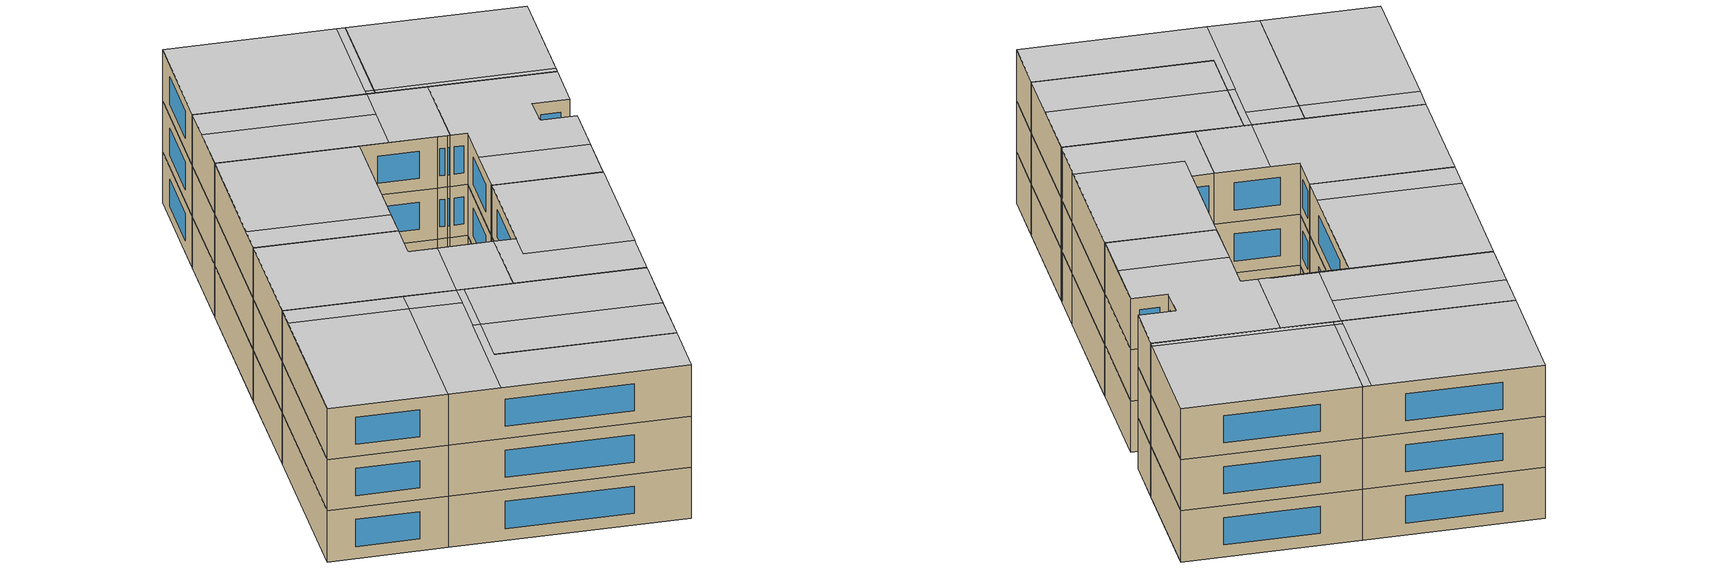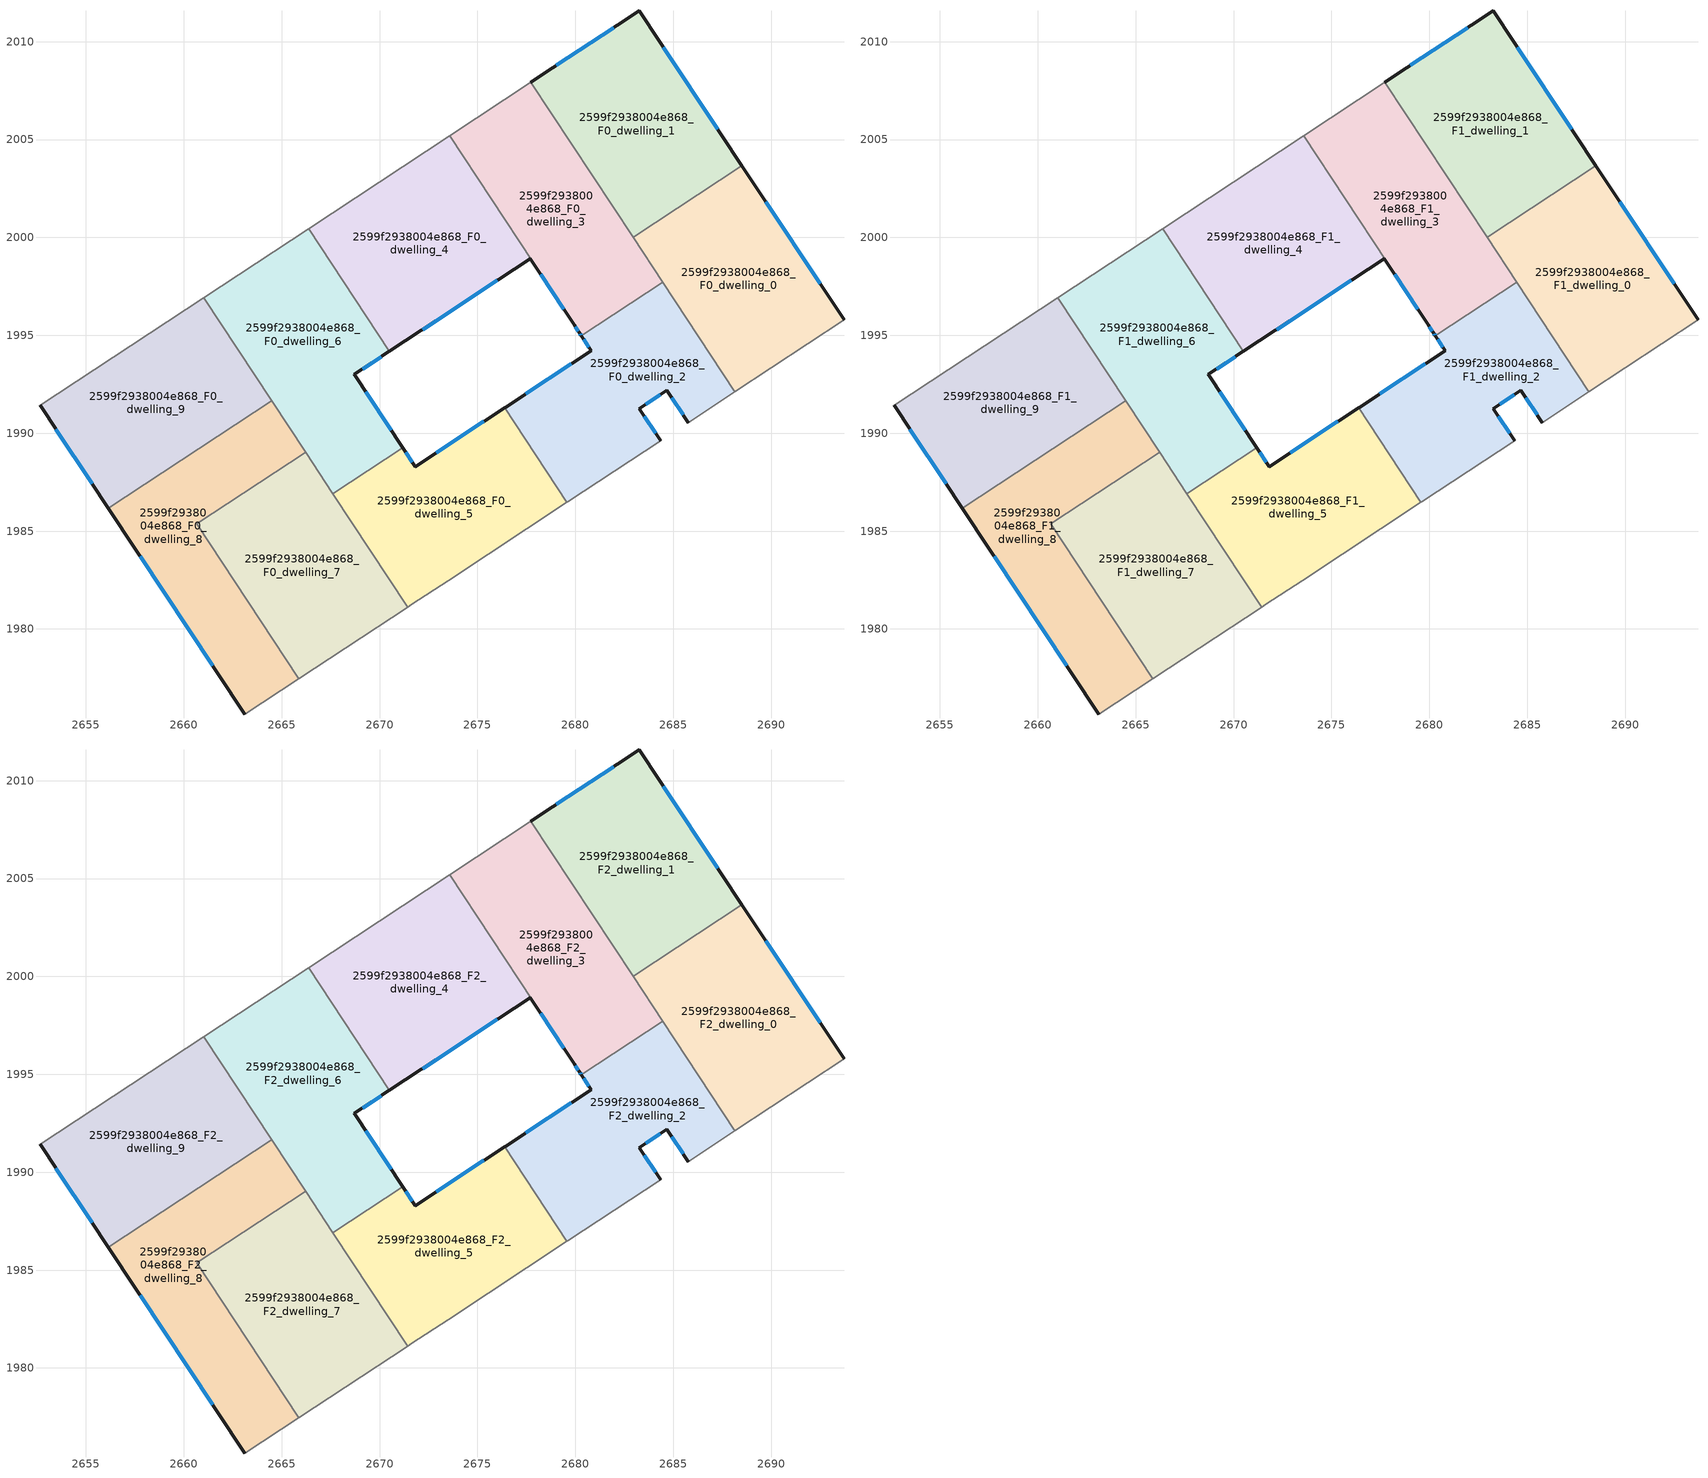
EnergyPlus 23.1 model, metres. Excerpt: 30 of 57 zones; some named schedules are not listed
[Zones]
2599f2938004e868_F0_dwelling_0
 floor ground (EU_floor_Construction): 2688.51,2003.67 2693.72,1995.79 2688.15,1992.11 2682.95,2000.01 z0
 wall outside (EU_wall_Construction): 2693.72,1995.79 2688.51,2003.67 z0:3
 wall to 2599f2938004e868_F0_dwelling_1 (EU_wall_Construction): 2688.51,2003.67 2682.95,2000.01 z0:3
 wall adiabatic (EU_wall_Construction): 2688.15,1992.11 2693.72,1995.79 z0:3
 wall to 2599f2938004e868_F0_dwelling_2 (EU_wall_Construction): 2684.46,1997.72 2688.15,1992.11 z0:3
 wall to 2599f2938004e868_F0_dwelling_3 (EU_wall_Construction): 2682.95,2000.01 2684.46,1997.72 z0:3
 window (EU_Window_Construction): 2692.5,1997.64 2689.73,2001.82 z0.7:2.3
2599f2938004e868_F0_dwelling_1
 floor ground (EU_floor_Construction): 2683.27,2011.58 2688.51,2003.67 2682.95,2000.01 2677.73,2007.93 z0
 wall outside (EU_wall_Construction): 2688.51,2003.67 2683.27,2011.58 2677.73,2007.93 z0:3
 wall to 2599f2938004e868_F0_dwelling_3 (EU_wall_Construction): 2677.73,2007.93 2682.95,2000.01 z0:3
 window (EU_Window_Construction): 2681.97,2010.72 2679.03,2008.79 / 2687.28,2005.52 2684.5,2009.72 z0.7:2.3
2599f2938004e868_F0_dwelling_2
 floor ground (EU_floor_Construction): 2684.46,1997.72 2688.15,1992.11 2685.77,1990.54 2684.67,1992.2 2683.27,1991.26 2684.36,1989.62 2679.61,1986.5 2679.57,1986.47 2676.39,1991.3 2676.43,1991.33 2680.81,1994.21 2680.3,1994.99 z0
 wall outside (EU_wall_Construction): 2680.3,1994.99 2680.81,1994.21 2676.43,1991.33 2676.39,1991.3 / 2684.36,1989.62 2683.27,1991.26 2684.67,1992.2 2685.77,1990.54 z0:3
 wall to 2599f2938004e868_F0_dwelling_3 (EU_wall_Construction): 2684.46,1997.72 2680.3,1994.99 z0:3
 wall adiabatic (EU_wall_Construction): 2685.77,1990.54 2688.15,1992.11 / 2679.57,1986.47 2679.61,1986.5 2684.36,1989.62 z0:3
 wall to 2599f2938004e868_F0_dwelling_5 (EU_wall_Construction): 2676.39,1991.3 2679.57,1986.47 z0:3
 window (EU_Window_Construction): 2679.79,1993.54 2677.46,1992.01 / 2680.42,1994.81 2680.69,1994.4 / 2684.93,1991.81 2685.51,1990.93 / 2683.6,1991.48 2684.34,1991.98 / 2684.1,1990.01 2683.52,1990.88 z0.7:2.3
2599f2938004e868_F0_dwelling_3
 floor ground (EU_floor_Construction): 2677.73,2007.93 2684.46,1997.72 2680.3,1994.99 2680.22,1995.11 2679.94,1995.53 2679.95,1995.54 2673.59,2005.21 z0
 wall outside (EU_wall_Construction): 2679.94,1995.53 2680.22,1995.11 2680.3,1994.99 z0:3
 wall to 2599f2938004e868_F0_dwelling_4 (EU_wall_Construction): 2673.59,2005.21 2679.95,1995.54 2679.94,1995.53 z0:3
 wall adiabatic (EU_wall_Construction): 2677.73,2007.93 2673.59,2005.21 z0:3
 window (EU_Window_Construction): 2680.01,1995.43 2680.15,1995.21 / 2680.24,1995.08 2680.28,1995.02 z0.7:2.3
2599f2938004e868_F0_dwelling_4
 floor ground (EU_floor_Construction): 2673.59,2005.21 2679.95,1995.54 2679.94,1995.53 2677.7,1998.92 2670.51,1994.18 2666.37,2000.46 z0
 wall outside (EU_wall_Construction): 2670.51,1994.18 2677.7,1998.92 2679.94,1995.53 z0:3
 wall to 2599f2938004e868_F0_dwelling_6 (EU_wall_Construction): 2666.37,2000.46 2670.51,1994.18 z0:3
 wall adiabatic (EU_wall_Construction): 2673.59,2005.21 2666.37,2000.46 z0:3
 window (EU_Window_Construction): 2678.23,1998.12 2679.42,1996.32 / 2672.19,1995.29 2676.01,1997.8 z0.7:2.3
2599f2938004e868_F0_dwelling_5
 floor ground (EU_floor_Construction): 2676.39,1991.3 2679.57,1986.47 2673.5,1982.47 2671.63,1981.25 2671.43,1981.12 2667.61,1986.92 2671.18,1989.27 2671.82,1988.3 z0
 wall outside (EU_wall_Construction): 2676.39,1991.3 2671.82,1988.3 2671.18,1989.27 z0:3
 wall adiabatic (EU_wall_Construction): 2671.43,1981.12 2671.63,1981.25 2673.5,1982.47 2679.57,1986.47 z0:3
 wall to 2599f2938004e868_F0_dwelling_6 (EU_wall_Construction): 2671.18,1989.27 2667.61,1986.92 z0:3
 wall to 2599f2938004e868_F0_dwelling_7 (EU_wall_Construction): 2667.61,1986.92 2671.43,1981.12 z0:3
 window (EU_Window_Construction): 2671.67,1988.53 2671.33,1989.04 / 2675.32,1990.6 2672.9,1989 z0.7:2.3
2599f2938004e868_F0_dwelling_6
 floor ground (EU_floor_Construction): 2666.37,2000.46 2670.51,1994.18 2668.71,1993 2671.18,1989.27 2667.61,1986.92 2661.02,1996.93 z0
 wall outside (EU_wall_Construction): 2671.18,1989.27 2668.71,1993 2670.51,1994.18 z0:3
 wall adiabatic (EU_wall_Construction): 2666.37,2000.46 2661.02,1996.93 z0:3
 wall to 2599f2938004e868_F0_dwelling_9 (EU_wall_Construction): 2661.02,1996.93 2664.48,1991.67 z0:3
 wall to 2599f2938004e868_F0_dwelling_8 (EU_wall_Construction): 2664.48,1991.67 2666.22,1989.03 z0:3
 wall to 2599f2938004e868_F0_dwelling_7 (EU_wall_Construction): 2666.22,1989.02 2667.61,1986.92 z0:3
 window (EU_Window_Construction): 2669.13,1993.28 2670.08,1993.9 / 2670.6,1990.14 2669.29,1992.12 z0.7:2.3
2599f2938004e868_F0_dwelling_7
 floor ground (EU_floor_Construction): 2666.22,1989.03 2671.43,1981.12 2665.87,1977.46 2660.66,1985.37 z0
 wall to 2599f2938004e868_F0_dwelling_8 (EU_wall_Construction): 2666.22,1989.03 2660.66,1985.37 2665.87,1977.46 z0:3
 wall adiabatic (EU_wall_Construction): 2665.87,1977.46 2671.43,1981.12 z0:3
2599f2938004e868_F0_dwelling_8
 floor ground (EU_floor_Construction): 2664.48,1991.67 2666.22,1989.03 2660.66,1985.37 2665.87,1977.46 2663.11,1975.65 2656.13,1986.18 z0
 wall outside (EU_wall_Construction): 2656.13,1986.18 2663.11,1975.65 z0:3
 wall adiabatic (EU_wall_Construction): 2663.11,1975.65 2665.87,1977.46 z0:3
 wall to 2599f2938004e868_F0_dwelling_9 (EU_wall_Construction): 2664.48,1991.67 2656.13,1986.18 z0:3
 window (EU_Window_Construction): 2657.77,1983.7 2661.47,1978.12 z0.7:2.3
2599f2938004e868_F0_dwelling_9
 floor ground (EU_floor_Construction): 2661.02,1996.93 2664.48,1991.67 2656.13,1986.18 2652.66,1991.43 z0
 wall outside (EU_wall_Construction): 2652.66,1991.43 2656.13,1986.18 z0:3
 wall adiabatic (EU_wall_Construction): 2661.02,1996.93 2652.66,1991.43 z0:3
 window (EU_Window_Construction): 2653.47,1990.19 2655.32,1987.41 z0.7:2.3
2599f2938004e868_F1_dwelling_0
 floor to 2599f2938004e868_F0_dwelling_0 (EU_floor_Construction): 2688.51,2003.67 2693.72,1995.79 2688.15,1992.11 2682.95,2000.01 z3
 wall outside (EU_wall_Construction): 2693.72,1995.79 2688.51,2003.67 z3:6
 wall to 2599f2938004e868_F1_dwelling_1 (EU_wall_Construction): 2688.51,2003.67 2682.95,2000.01 z3:6
 wall adiabatic (EU_wall_Construction): 2688.15,1992.11 2693.72,1995.79 z3:6
 wall to 2599f2938004e868_F1_dwelling_2 (EU_wall_Construction): 2684.46,1997.72 2688.15,1992.11 z3:6
 wall to 2599f2938004e868_F1_dwelling_3 (EU_wall_Construction): 2682.95,2000.01 2684.46,1997.72 z3:6
 window (EU_Window_Construction): 2692.5,1997.64 2689.73,2001.82 z3.7:5.3
2599f2938004e868_F1_dwelling_1
 floor to 2599f2938004e868_F0_dwelling_1 (EU_floor_Construction): 2683.27,2011.58 2688.51,2003.67 2682.95,2000.01 2677.73,2007.93 z3
 wall outside (EU_wall_Construction): 2688.51,2003.67 2683.27,2011.58 2677.73,2007.93 z3:6
 wall to 2599f2938004e868_F1_dwelling_3 (EU_wall_Construction): 2677.73,2007.93 2682.95,2000.01 z3:6
 window (EU_Window_Construction): 2681.97,2010.72 2679.03,2008.79 / 2687.28,2005.52 2684.5,2009.72 z3.7:5.3
2599f2938004e868_F1_dwelling_2
 floor to 2599f2938004e868_F0_dwelling_2 (EU_floor_Construction): 2684.46,1997.72 2688.15,1992.11 2685.77,1990.54 2684.67,1992.2 2683.27,1991.26 2684.36,1989.62 2679.61,1986.5 2679.57,1986.47 2676.39,1991.3 2676.43,1991.33 2680.81,1994.21 2680.3,1994.99 z3
 wall outside (EU_wall_Construction): 2680.3,1994.99 2680.81,1994.21 2676.43,1991.33 2676.39,1991.3 / 2684.36,1989.62 2683.27,1991.26 2684.67,1992.2 2685.77,1990.54 z3:6
 wall to 2599f2938004e868_F1_dwelling_3 (EU_wall_Construction): 2684.46,1997.72 2680.3,1994.99 z3:6
 wall adiabatic (EU_wall_Construction): 2685.77,1990.54 2688.15,1992.11 / 2679.57,1986.47 2679.61,1986.5 2684.36,1989.62 z3:6
 wall to 2599f2938004e868_F1_dwelling_5 (EU_wall_Construction): 2676.39,1991.3 2679.57,1986.47 z3:6
 window (EU_Window_Construction): 2679.79,1993.54 2677.46,1992.01 / 2680.42,1994.81 2680.69,1994.4 / 2684.93,1991.81 2685.51,1990.93 / 2683.6,1991.48 2684.34,1991.98 / 2684.1,1990.01 2683.52,1990.88 z3.7:5.3
2599f2938004e868_F1_dwelling_3
 floor to 2599f2938004e868_F0_dwelling_3 (EU_floor_Construction): 2677.73,2007.93 2684.46,1997.72 2680.3,1994.99 2680.22,1995.11 2679.94,1995.53 2679.95,1995.54 2673.59,2005.21 z3
 wall outside (EU_wall_Construction): 2679.94,1995.53 2680.22,1995.11 2680.3,1994.99 z3:6
 wall to 2599f2938004e868_F1_dwelling_4 (EU_wall_Construction): 2673.59,2005.21 2679.95,1995.54 2679.94,1995.53 z3:6
 wall adiabatic (EU_wall_Construction): 2677.73,2007.93 2673.59,2005.21 z3:6
 window (EU_Window_Construction): 2680.01,1995.43 2680.15,1995.21 / 2680.24,1995.08 2680.28,1995.02 z3.7:5.3
2599f2938004e868_F1_dwelling_4
 floor to 2599f2938004e868_F0_dwelling_4 (EU_floor_Construction): 2673.59,2005.21 2679.95,1995.54 2679.94,1995.53 2677.7,1998.92 2670.51,1994.18 2666.37,2000.46 z3
 wall outside (EU_wall_Construction): 2670.51,1994.18 2677.7,1998.92 2679.94,1995.53 z3:6
 wall to 2599f2938004e868_F1_dwelling_6 (EU_wall_Construction): 2666.37,2000.46 2670.51,1994.18 z3:6
 wall adiabatic (EU_wall_Construction): 2673.59,2005.21 2666.37,2000.46 z3:6
 window (EU_Window_Construction): 2678.23,1998.12 2679.42,1996.32 / 2672.19,1995.29 2676.01,1997.8 z3.7:5.3
2599f2938004e868_F1_dwelling_5
 floor to 2599f2938004e868_F0_dwelling_5 (EU_floor_Construction): 2676.39,1991.3 2679.57,1986.47 2673.5,1982.47 2671.63,1981.25 2671.43,1981.12 2667.61,1986.92 2671.18,1989.27 2671.82,1988.3 z3
 wall outside (EU_wall_Construction): 2676.39,1991.3 2671.82,1988.3 2671.18,1989.27 z3:6
 wall adiabatic (EU_wall_Construction): 2671.43,1981.12 2671.63,1981.25 2673.5,1982.47 2679.57,1986.47 z3:6
 wall to 2599f2938004e868_F1_dwelling_6 (EU_wall_Construction): 2671.18,1989.27 2667.61,1986.92 z3:6
 wall to 2599f2938004e868_F1_dwelling_7 (EU_wall_Construction): 2667.61,1986.92 2671.43,1981.12 z3:6
 window (EU_Window_Construction): 2671.67,1988.53 2671.33,1989.04 / 2675.32,1990.6 2672.9,1989 z3.7:5.3
2599f2938004e868_F1_dwelling_6
 floor to 2599f2938004e868_F0_dwelling_6 (EU_floor_Construction): 2666.37,2000.46 2670.51,1994.18 2668.71,1993 2671.18,1989.27 2667.61,1986.92 2661.02,1996.93 z3
 wall outside (EU_wall_Construction): 2671.18,1989.27 2668.71,1993 2670.51,1994.18 z3:6
 wall adiabatic (EU_wall_Construction): 2666.37,2000.46 2661.02,1996.93 z3:6
 wall to 2599f2938004e868_F1_dwelling_9 (EU_wall_Construction): 2661.02,1996.93 2664.48,1991.67 z3:6
 wall to 2599f2938004e868_F1_dwelling_8 (EU_wall_Construction): 2664.48,1991.67 2666.22,1989.03 z3:6
 wall to 2599f2938004e868_F1_dwelling_7 (EU_wall_Construction): 2666.22,1989.02 2667.61,1986.92 z3:6
 window (EU_Window_Construction): 2669.13,1993.28 2670.08,1993.9 / 2670.6,1990.14 2669.29,1992.12 z3.7:5.3
2599f2938004e868_F1_dwelling_7
 floor to 2599f2938004e868_F0_dwelling_7 (EU_floor_Construction): 2666.22,1989.03 2671.43,1981.12 2665.87,1977.46 2660.66,1985.37 z3
 wall to 2599f2938004e868_F1_dwelling_8 (EU_wall_Construction): 2666.22,1989.03 2660.66,1985.37 2665.87,1977.46 z3:6
 wall adiabatic (EU_wall_Construction): 2665.87,1977.46 2671.43,1981.12 z3:6
2599f2938004e868_F1_dwelling_8
 floor to 2599f2938004e868_F0_dwelling_8 (EU_floor_Construction): 2664.48,1991.67 2666.22,1989.03 2660.66,1985.37 2665.87,1977.46 2663.11,1975.65 2656.13,1986.18 z3
 wall outside (EU_wall_Construction): 2656.13,1986.18 2663.11,1975.65 z3:6
 wall adiabatic (EU_wall_Construction): 2663.11,1975.65 2665.87,1977.46 z3:6
 wall to 2599f2938004e868_F1_dwelling_9 (EU_wall_Construction): 2664.48,1991.67 2656.13,1986.18 z3:6
 window (EU_Window_Construction): 2657.77,1983.7 2661.47,1978.12 z3.7:5.3
2599f2938004e868_F1_dwelling_9
 floor to 2599f2938004e868_F0_dwelling_9 (EU_floor_Construction): 2661.02,1996.93 2664.48,1991.67 2656.13,1986.18 2652.66,1991.43 z3
 wall outside (EU_wall_Construction): 2652.66,1991.43 2656.13,1986.18 z3:6
 wall adiabatic (EU_wall_Construction): 2661.02,1996.93 2652.66,1991.43 z3:6
 window (EU_Window_Construction): 2653.47,1990.19 2655.32,1987.41 z3.7:5.3
2599f2938004e868_F2_dwelling_0
 floor to 2599f2938004e868_F1_dwelling_0 (EU_floor_Construction): 2688.51,2003.67 2693.72,1995.79 2688.15,1992.11 2682.95,2000.01 z6
 wall outside (EU_wall_Construction): 2693.72,1995.79 2688.51,2003.67 z6:9
 wall to 2599f2938004e868_F2_dwelling_1 (EU_wall_Construction): 2688.51,2003.67 2682.95,2000.01 z6:9
 wall adiabatic (EU_wall_Construction): 2688.15,1992.11 2693.72,1995.79 z6:9
 wall to 2599f2938004e868_F2_dwelling_2 (EU_wall_Construction): 2684.46,1997.72 2688.15,1992.11 z6:9
 wall to 2599f2938004e868_F2_dwelling_3 (EU_wall_Construction): 2682.95,2000.01 2684.46,1997.72 z6:9
 window (EU_Window_Construction): 2692.5,1997.64 2689.73,2001.82 z6.7:8.3
 ceiling to 2599f2938004e868_F3_dwelling_4 (EU_floor_Construction): 2693.72,1995.79 2688.51,2003.67 2683.2,2000.17 2688.4,1992.28 z9
 ceiling to 2599f2938004e868_F3_dwelling_5 (EU_floor_Construction): 2688.4,1992.28 2683.2,2000.17 2682.95,2000.01 2688.15,1992.11 z9
2599f2938004e868_F2_dwelling_1
 floor to 2599f2938004e868_F1_dwelling_1 (EU_floor_Construction): 2683.27,2011.58 2688.51,2003.67 2682.95,2000.01 2677.73,2007.93 z6
 wall outside (EU_wall_Construction): 2688.51,2003.67 2683.27,2011.58 2677.73,2007.93 z6:9
 wall to 2599f2938004e868_F2_dwelling_3 (EU_wall_Construction): 2677.73,2007.93 2682.95,2000.01 z6:9
 window (EU_Window_Construction): 2681.97,2010.72 2679.03,2008.79 / 2687.28,2005.52 2684.5,2009.72 z6.7:8.3
 ceiling to 2599f2938004e868_F3_dwelling_4 (EU_floor_Construction): 2688.51,2003.67 2688.26,2004.04 2682.95,2000.54 2683.2,2000.17 z9
 ceiling to 2599f2938004e868_F3_dwelling_5 (EU_floor_Construction): 2683.2,2000.17 2682.95,2000.54 2682.71,2000.38 2682.95,2000.01 z9
 ceiling adiabatic (EU_roof_Construction): 2688.26,2004.04 2683.27,2011.58 2677.73,2007.93 2682.71,2000.38 z9
2599f2938004e868_F2_dwelling_2
 floor to 2599f2938004e868_F1_dwelling_2 (EU_floor_Construction): 2684.46,1997.72 2688.15,1992.11 2685.77,1990.54 2684.67,1992.2 2683.27,1991.26 2684.36,1989.62 2679.61,1986.5 2679.57,1986.47 2676.39,1991.3 2676.43,1991.33 2680.81,1994.21 2680.3,1994.99 z6
 wall outside (EU_wall_Construction): 2680.3,1994.99 2680.81,1994.21 2676.43,1991.33 2676.39,1991.3 / 2684.36,1989.62 2683.27,1991.26 2684.67,1992.2 2685.77,1990.54 z6:9
 wall to 2599f2938004e868_F2_dwelling_3 (EU_wall_Construction): 2684.46,1997.72 2680.3,1994.99 z6:9
 wall adiabatic (EU_wall_Construction): 2685.77,1990.54 2688.15,1992.11 / 2679.57,1986.47 2679.61,1986.5 2684.36,1989.62 z6:9
 wall to 2599f2938004e868_F2_dwelling_5 (EU_wall_Construction): 2676.39,1991.3 2679.57,1986.47 z6:9
 window (EU_Window_Construction): 2679.79,1993.54 2677.46,1992.01 / 2680.42,1994.81 2680.69,1994.4 / 2684.93,1991.81 2685.51,1990.93 / 2683.6,1991.48 2684.34,1991.98 / 2684.1,1990.01 2683.52,1990.88 z6.7:8.3
 ceiling to 2599f2938004e868_F3_dwelling_5 (EU_floor_Construction): 2685.77,1990.54 2688.15,1992.11 2684.46,1997.72 2680.3,1994.99 2680.81,1994.21 2678.77,1992.87 2681.95,1988.04 2684.36,1989.62 2683.27,1991.26 2684.67,1992.2 z9
 ceiling to 2599f2938004e868_F3_dwelling_6 (EU_floor_Construction): 2681.95,1988.04 2678.77,1992.87 2676.43,1991.33 2676.39,1991.3 2679.57,1986.47 2679.61,1986.5 z9
2599f2938004e868_F2_dwelling_3
 floor to 2599f2938004e868_F1_dwelling_3 (EU_floor_Construction): 2677.73,2007.93 2684.46,1997.72 2680.3,1994.99 2680.22,1995.11 2679.94,1995.53 2679.95,1995.54 2673.59,2005.21 z6
 wall outside (EU_wall_Construction): 2679.94,1995.53 2680.22,1995.11 2680.3,1994.99 z6:9
 wall to 2599f2938004e868_F2_dwelling_4 (EU_wall_Construction): 2673.59,2005.21 2679.95,1995.54 2679.94,1995.53 z6:9
 wall adiabatic (EU_wall_Construction): 2677.73,2007.93 2673.59,2005.21 z6:9
 window (EU_Window_Construction): 2680.01,1995.43 2680.15,1995.21 / 2680.24,1995.08 2680.28,1995.02 z6.7:8.3
 ceiling to 2599f2938004e868_F3_dwelling_1 (EU_floor_Construction): 2680.98,1999.24 2676.01,2006.8 2673.59,2005.21 2678.56,1997.65 z9
 ceiling to 2599f2938004e868_F3_dwelling_0 (EU_floor_Construction): 2682.71,2000.38 2677.73,2007.93 2676.01,2006.8 2680.98,1999.24 z9
 ceiling to 2599f2938004e868_F3_dwelling_5 (EU_floor_Construction): 2684.46,1997.72 2682.71,2000.38 2678.56,1997.65 2679.95,1995.54 2679.94,1995.53 2680.22,1995.11 2680.3,1994.99 z9
2599f2938004e868_F2_dwelling_4
 floor to 2599f2938004e868_F1_dwelling_4 (EU_floor_Construction): 2673.59,2005.21 2679.95,1995.54 2679.94,1995.53 2677.7,1998.92 2670.51,1994.18 2666.37,2000.46 z6
 wall outside (EU_wall_Construction): 2670.51,1994.18 2677.7,1998.92 2679.94,1995.53 z6:9
 wall to 2599f2938004e868_F2_dwelling_6 (EU_wall_Construction): 2666.37,2000.46 2670.51,1994.18 z6:9
 wall adiabatic (EU_wall_Construction): 2673.59,2005.21 2666.37,2000.46 z6:9
 window (EU_Window_Construction): 2678.23,1998.12 2679.42,1996.32 / 2672.19,1995.29 2676.01,1997.8 z6.7:8.3
 ceiling to 2599f2938004e868_F3_dwelling_1 (EU_floor_Construction): 2678.54,1997.64 2678.56,1997.65 2673.59,2005.21 2667.75,2001.36 2671.88,1995.08 2677.7,1998.92 z9
 ceiling to 2599f2938004e868_F3_dwelling_2 (EU_floor_Construction): 2671.88,1995.08 2667.75,2001.36 2666.37,2000.46 2670.5,1994.18 z9
 ceiling to 2599f2938004e868_F3_dwelling_5 (EU_floor_Construction): 2679.95,1995.54 2678.56,1997.65 2678.54,1997.64 2679.94,1995.53 z9
2599f2938004e868_F2_dwelling_5
 floor to 2599f2938004e868_F1_dwelling_5 (EU_floor_Construction): 2676.39,1991.3 2679.57,1986.47 2673.5,1982.47 2671.63,1981.25 2671.43,1981.12 2667.61,1986.92 2671.18,1989.27 2671.82,1988.3 z6
 wall outside (EU_wall_Construction): 2676.39,1991.3 2671.82,1988.3 2671.18,1989.27 z6:9
 wall adiabatic (EU_wall_Construction): 2671.43,1981.12 2671.63,1981.25 2673.5,1982.47 2679.57,1986.47 z6:9
 wall to 2599f2938004e868_F2_dwelling_6 (EU_wall_Construction): 2671.18,1989.27 2667.61,1986.92 z6:9
 wall to 2599f2938004e868_F2_dwelling_7 (EU_wall_Construction): 2667.61,1986.92 2671.43,1981.12 z6:9
 window (EU_Window_Construction): 2671.67,1988.53 2671.33,1989.04 / 2675.32,1990.6 2672.9,1989 z6.7:8.3
 ceiling to 2599f2938004e868_F3_dwelling_6 (EU_floor_Construction): 2679.57,1986.47 2676.39,1991.3 2670.56,1987.47 2673.74,1982.63 z9
 ceiling to 2599f2938004e868_F3_dwelling_7 (EU_floor_Construction): 2673.5,1982.47 2673.74,1982.63 2670.56,1987.47 2671.82,1988.3 2671.18,1989.27 2667.61,1986.92 2671.43,1981.12 2671.63,1981.25 z9
2599f2938004e868_F2_dwelling_6
 floor to 2599f2938004e868_F1_dwelling_6 (EU_floor_Construction): 2666.37,2000.46 2670.51,1994.18 2668.71,1993 2671.18,1989.27 2667.61,1986.92 2661.02,1996.93 z6
 wall outside (EU_wall_Construction): 2671.18,1989.27 2668.71,1993 2670.51,1994.18 z6:9
 wall adiabatic (EU_wall_Construction): 2666.37,2000.46 2661.02,1996.93 z6:9
 wall to 2599f2938004e868_F2_dwelling_9 (EU_wall_Construction): 2661.02,1996.93 2664.48,1991.67 z6:9
 wall to 2599f2938004e868_F2_dwelling_8 (EU_wall_Construction): 2664.48,1991.67 2666.22,1989.03 z6:9
 wall to 2599f2938004e868_F2_dwelling_7 (EU_wall_Construction): 2666.22,1989.02 2667.61,1986.92 z6:9
 window (EU_Window_Construction): 2669.13,1993.28 2670.08,1993.9 / 2670.6,1990.14 2669.29,1992.12 z6.7:8.3
 ceiling to 2599f2938004e868_F3_dwelling_2 (EU_floor_Construction): 2669.56,1991.72 2668.71,1993 2670.5,1994.18 2666.37,2000.46 2661.02,1996.93 2665.99,1989.38 z9
 ceiling to 2599f2938004e868_F3_dwelling_7 (EU_floor_Construction): 2671.18,1989.27 2669.56,1991.72 2665.99,1989.38 2667.61,1986.92 z9
2599f2938004e868_F2_dwelling_7
 floor to 2599f2938004e868_F1_dwelling_7 (EU_floor_Construction): 2666.22,1989.03 2671.43,1981.12 2665.87,1977.46 2660.66,1985.37 z6
 wall to 2599f2938004e868_F2_dwelling_8 (EU_wall_Construction): 2666.22,1989.03 2660.66,1985.37 2665.87,1977.46 z6:9
 wall adiabatic (EU_wall_Construction): 2665.87,1977.46 2671.43,1981.12 z6:9
 ceiling to 2599f2938004e868_F3_dwelling_7 (EU_floor_Construction): 2671.43,1981.12 2666.22,1989.03 2663.22,1987.05 2668.42,1979.14 z9
 ceiling to 2599f2938004e868_F3_dwelling_8 (EU_floor_Construction): 2668.42,1979.14 2663.22,1987.05 2660.66,1985.37 2665.87,1977.46 z9
2599f2938004e868_F2_dwelling_8
 floor to 2599f2938004e868_F1_dwelling_8 (EU_floor_Construction): 2664.48,1991.67 2666.22,1989.03 2660.66,1985.37 2665.87,1977.46 2663.11,1975.65 2656.13,1986.18 z6
 wall outside (EU_wall_Construction): 2656.13,1986.18 2663.11,1975.65 z6:9
 wall adiabatic (EU_wall_Construction): 2663.11,1975.65 2665.87,1977.46 z6:9
 wall to 2599f2938004e868_F2_dwelling_9 (EU_wall_Construction): 2664.48,1991.67 2656.13,1986.18 z6:9
 window (EU_Window_Construction): 2657.77,1983.7 2661.47,1978.12 z6.7:8.3
 ceiling to 2599f2938004e868_F3_dwelling_8 (EU_floor_Construction): 2665.87,1977.46 2660.66,1985.37 2663.22,1987.05 2662.98,1987.4 2657.65,1983.89 2663.11,1975.65 z9
 ceiling to 2599f2938004e868_F3_dwelling_3 (EU_floor_Construction): 2664.91,1988.67 2663.4,1990.96 2656.13,1986.18 2657.65,1983.89 z9
 ceiling to 2599f2938004e868_F3_dwelling_2 (EU_floor_Construction): 2665.99,1989.38 2664.48,1991.67 2663.4,1990.96 2664.91,1988.67 z9
 ceiling to 2599f2938004e868_F3_dwelling_7 (EU_floor_Construction): 2666.22,1989.02 2665.99,1989.38 2662.98,1987.4 2663.22,1987.05 z9
2599f2938004e868_F2_dwelling_9
 floor to 2599f2938004e868_F1_dwelling_9 (EU_floor_Construction): 2661.02,1996.93 2664.48,1991.67 2656.13,1986.18 2652.66,1991.43 z6
 wall outside (EU_wall_Construction): 2652.66,1991.43 2656.13,1986.18 z6:9
 wall adiabatic (EU_wall_Construction): 2661.02,1996.93 2652.66,1991.43 z6:9
 window (EU_Window_Construction): 2653.47,1990.19 2655.32,1987.41 z6.7:8.3
 ceiling to 2599f2938004e868_F3_dwelling_3 (EU_floor_Construction): 2663.4,1990.96 2659.94,1996.22 2652.66,1991.43 2656.13,1986.18 z9
 ceiling to 2599f2938004e868_F3_dwelling_2 (EU_floor_Construction): 2664.48,1991.67 2661.02,1996.93 2659.94,1996.22 2663.4,1990.96 z9
[Building]
EU S2 Campaign: North Axis=0; Terrain=City; Solar Distribution=FullExterior
[Site:Location]
Budapest.Ferenc.Liszt.Intl.AP: Latitude=47.437; Longitude=19.256; Time Zone=1; Elevation=185
[SizingPeriod:WeatherFileDays]
AnnualSizingPeriod: Begin Month=1; Begin Day of Month=1; End Month=12; End Day of Month=31; Day of Week for Start Day=Monday; Use Weather File Daylight Saving Period=No; Use Weather File Rain and Snow Indicators=No
[MATERIAL]
EU_InternalMass_Material: Roughness=MediumRough; Thickness=0.1; Conductivity=1; Density=1800; Specific Heat=900; Thermal Absorptance=0.9; Solar Absorptance=0.7; Visible Absorptance=0.7
[MATERIAL:NOMASS] Roughness=MediumRough; Thermal Absorptance=0.9; Solar Absorptance=0.7; Visible Absorptance=0.7
Name | Thermal Resistance
EU_wall_NoMass | 0.832559
EU_roof_NoMass | 1.39638
EU_floor_NoMass | 0.872794
[WINDOWMATERIAL:SIMPLEGLAZINGSYSTEM]
EU_Window_SimpleGlazing: UFactor=2.79869; Solar Heat Gain Coefficient=0.75; Visible Transmittance=0.75
[CONSTRUCTION]
EU_wall_Construction: EU_wall_NoMass
EU_roof_Construction: EU_roof_NoMass
EU_floor_Construction: EU_floor_NoMass
EU_Window_Construction: EU_Window_SimpleGlazing
EU_InternalMass_Construction: EU_InternalMass_Material
[ZONE] Type=1; Multiplier=1; Ceiling Height=autocalculate; Floor Area=autocalculate; Part of Total Floor Area=Yes
Name | Volume
2599f2938004e868_F0_dwelling_0; 2599f2938004e868_F1_dwelling_0; 2599f2938004e868_F2_dwelling_0 | 188.987
2599f2938004e868_F0_dwelling_1; 2599f2938004e868_F1_dwelling_1; 2599f2938004e868_F2_dwelling_1 | 188.998
2599f2938004e868_F0_dwelling_2; 2599f2938004e868_F1_dwelling_2; 2599f2938004e868_F2_dwelling_2 | 181.966
2599f2938004e868_F0_dwelling_3; 2599f2938004e868_F1_dwelling_3; 2599f2938004e868_F2_dwelling_3 | 182.062
2599f2938004e868_F0_dwelling_4; 2599f2938004e868_F1_dwelling_4; 2599f2938004e868_F2_dwelling_4 | 194.929
2599f2938004e868_F0_dwelling_5; 2599f2938004e868_F1_dwelling_5; 2599f2938004e868_F2_dwelling_5 | 184.133
2599f2938004e868_F0_dwelling_6; 2599f2938004e868_F1_dwelling_6; 2599f2938004e868_F2_dwelling_6 | 201.932
2599f2938004e868_F0_dwelling_7; 2599f2938004e868_F1_dwelling_7; 2599f2938004e868_F2_dwelling_7 | 188.997
2599f2938004e868_F0_dwelling_8; 2599f2938004e868_F1_dwelling_8; 2599f2938004e868_F2_dwelling_8 | 188.982
2599f2938004e868_F0_dwelling_9; 2599f2938004e868_F1_dwelling_9; 2599f2938004e868_F2_dwelling_9 | 188.995
[INTERNALMASS] Construction=EU_InternalMass_Construction
Name | Zone or ZoneList | Surface Area
2599f2938004e868_F0_dwelling_0_EU_InternalMass | 2599f2938004e868_F0_dwelling_0 | 62.9965
2599f2938004e868_F0_dwelling_1_EU_InternalMass | 2599f2938004e868_F0_dwelling_1 | 63.0003
2599f2938004e868_F0_dwelling_2_EU_InternalMass | 2599f2938004e868_F0_dwelling_2 | 60.6535
2599f2938004e868_F0_dwelling_3_EU_InternalMass | 2599f2938004e868_F0_dwelling_3 | 60.6879
2599f2938004e868_F0_dwelling_4_EU_InternalMass | 2599f2938004e868_F0_dwelling_4 | 64.9752
2599f2938004e868_F0_dwelling_5_EU_InternalMass | 2599f2938004e868_F0_dwelling_5 | 61.3795
2599f2938004e868_F0_dwelling_6_EU_InternalMass | 2599f2938004e868_F0_dwelling_6 | 67.3094
2599f2938004e868_F0_dwelling_7_EU_InternalMass | 2599f2938004e868_F0_dwelling_7 | 63.0002
2599f2938004e868_F0_dwelling_8_EU_InternalMass | 2599f2938004e868_F0_dwelling_8 | 62.9937
2599f2938004e868_F0_dwelling_9_EU_InternalMass | 2599f2938004e868_F0_dwelling_9 | 62.9987
2599f2938004e868_F1_dwelling_0_EU_InternalMass | 2599f2938004e868_F1_dwelling_0 | 62.9965
2599f2938004e868_F1_dwelling_1_EU_InternalMass | 2599f2938004e868_F1_dwelling_1 | 63.0003
2599f2938004e868_F1_dwelling_2_EU_InternalMass | 2599f2938004e868_F1_dwelling_2 | 60.6535
2599f2938004e868_F1_dwelling_3_EU_InternalMass | 2599f2938004e868_F1_dwelling_3 | 60.6879
2599f2938004e868_F1_dwelling_4_EU_InternalMass | 2599f2938004e868_F1_dwelling_4 | 64.9752
2599f2938004e868_F1_dwelling_5_EU_InternalMass | 2599f2938004e868_F1_dwelling_5 | 61.3795
2599f2938004e868_F1_dwelling_6_EU_InternalMass | 2599f2938004e868_F1_dwelling_6 | 67.3094
2599f2938004e868_F1_dwelling_7_EU_InternalMass | 2599f2938004e868_F1_dwelling_7 | 63.0002
2599f2938004e868_F1_dwelling_8_EU_InternalMass | 2599f2938004e868_F1_dwelling_8 | 62.9937
2599f2938004e868_F1_dwelling_9_EU_InternalMass | 2599f2938004e868_F1_dwelling_9 | 62.9987
2599f2938004e868_F2_dwelling_0_EU_InternalMass | 2599f2938004e868_F2_dwelling_0 | 62.9965
2599f2938004e868_F2_dwelling_1_EU_InternalMass | 2599f2938004e868_F2_dwelling_1 | 63.0003
2599f2938004e868_F2_dwelling_2_EU_InternalMass | 2599f2938004e868_F2_dwelling_2 | 60.6535
2599f2938004e868_F2_dwelling_3_EU_InternalMass | 2599f2938004e868_F2_dwelling_3 | 60.6879
2599f2938004e868_F2_dwelling_4_EU_InternalMass | 2599f2938004e868_F2_dwelling_4 | 64.9752
2599f2938004e868_F2_dwelling_5_EU_InternalMass | 2599f2938004e868_F2_dwelling_5 | 61.3795
2599f2938004e868_F2_dwelling_6_EU_InternalMass | 2599f2938004e868_F2_dwelling_6 | 67.3094
2599f2938004e868_F2_dwelling_7_EU_InternalMass | 2599f2938004e868_F2_dwelling_7 | 63.0002
2599f2938004e868_F2_dwelling_8_EU_InternalMass | 2599f2938004e868_F2_dwelling_8 | 62.9937
2599f2938004e868_F2_dwelling_9_EU_InternalMass | 2599f2938004e868_F2_dwelling_9 | 62.9987
[OTHEREQUIPMENT] Fuel Type=Electricity; Design Level Calculation Method=Watts/Area; Power per Zone Floor Area=1; Fraction Latent=0; Fraction Radiant=0; Fraction Lost=0; Carbon Dioxide Generation Rate=0; EndUse Subcategory=EU_Step8_InternalGains
Name | Zone or ZoneList or Space or SpaceList | Schedule
EU_Step8_InternalGain_2599f2938004e868_F0_dwelling_0_f000 | 2599f2938004e868_F0_dwelling_0 | EU_Step8_GainSchedule_2599f2938004e868_F0_dwelling_0_f000
EU_Step8_InternalGain_2599f2938004e868_F0_dwelling_1_f000 | 2599f2938004e868_F0_dwelling_1 | EU_Step8_GainSchedule_2599f2938004e868_F0_dwelling_1_f000
EU_Step8_InternalGain_2599f2938004e868_F0_dwelling_2_f000 | 2599f2938004e868_F0_dwelling_2 | EU_Step8_GainSchedule_2599f2938004e868_F0_dwelling_2_f000
EU_Step8_InternalGain_2599f2938004e868_F0_dwelling_3_f000 | 2599f2938004e868_F0_dwelling_3 | EU_Step8_GainSchedule_2599f2938004e868_F0_dwelling_3_f000
EU_Step8_InternalGain_2599f2938004e868_F0_dwelling_4_f000 | 2599f2938004e868_F0_dwelling_4 | EU_Step8_GainSchedule_2599f2938004e868_F0_dwelling_4_f000
EU_Step8_InternalGain_2599f2938004e868_F0_dwelling_5_f000 | 2599f2938004e868_F0_dwelling_5 | EU_Step8_GainSchedule_2599f2938004e868_F0_dwelling_5_f000
EU_Step8_InternalGain_2599f2938004e868_F0_dwelling_6_f000 | 2599f2938004e868_F0_dwelling_6 | EU_Step8_GainSchedule_2599f2938004e868_F0_dwelling_6_f000
EU_Step8_InternalGain_2599f2938004e868_F0_dwelling_7_f000 | 2599f2938004e868_F0_dwelling_7 | EU_Step8_GainSchedule_2599f2938004e868_F0_dwelling_7_f000
EU_Step8_InternalGain_2599f2938004e868_F0_dwelling_8_f000 | 2599f2938004e868_F0_dwelling_8 | EU_Step8_GainSchedule_2599f2938004e868_F0_dwelling_8_f000
EU_Step8_InternalGain_2599f2938004e868_F0_dwelling_9_f000 | 2599f2938004e868_F0_dwelling_9 | EU_Step8_GainSchedule_2599f2938004e868_F0_dwelling_9_f000
EU_Step8_InternalGain_2599f2938004e868_F1_dwelling_0_f000 | 2599f2938004e868_F1_dwelling_0 | EU_Step8_GainSchedule_2599f2938004e868_F1_dwelling_0_f000
EU_Step8_InternalGain_2599f2938004e868_F1_dwelling_1_f000 | 2599f2938004e868_F1_dwelling_1 | EU_Step8_GainSchedule_2599f2938004e868_F1_dwelling_1_f000
EU_Step8_InternalGain_2599f2938004e868_F1_dwelling_2_f000 | 2599f2938004e868_F1_dwelling_2 | EU_Step8_GainSchedule_2599f2938004e868_F1_dwelling_2_f000
EU_Step8_InternalGain_2599f2938004e868_F1_dwelling_3_f000 | 2599f2938004e868_F1_dwelling_3 | EU_Step8_GainSchedule_2599f2938004e868_F1_dwelling_3_f000
EU_Step8_InternalGain_2599f2938004e868_F1_dwelling_4_f000 | 2599f2938004e868_F1_dwelling_4 | EU_Step8_GainSchedule_2599f2938004e868_F1_dwelling_4_f000
EU_Step8_InternalGain_2599f2938004e868_F1_dwelling_5_f000 | 2599f2938004e868_F1_dwelling_5 | EU_Step8_GainSchedule_2599f2938004e868_F1_dwelling_5_f000
EU_Step8_InternalGain_2599f2938004e868_F1_dwelling_6_f000 | 2599f2938004e868_F1_dwelling_6 | EU_Step8_GainSchedule_2599f2938004e868_F1_dwelling_6_f000
EU_Step8_InternalGain_2599f2938004e868_F1_dwelling_7_f000 | 2599f2938004e868_F1_dwelling_7 | EU_Step8_GainSchedule_2599f2938004e868_F1_dwelling_7_f000
EU_Step8_InternalGain_2599f2938004e868_F1_dwelling_8_f000 | 2599f2938004e868_F1_dwelling_8 | EU_Step8_GainSchedule_2599f2938004e868_F1_dwelling_8_f000
EU_Step8_InternalGain_2599f2938004e868_F1_dwelling_9_f000 | 2599f2938004e868_F1_dwelling_9 | EU_Step8_GainSchedule_2599f2938004e868_F1_dwelling_9_f000
EU_Step8_InternalGain_2599f2938004e868_F2_dwelling_0_f000 | 2599f2938004e868_F2_dwelling_0 | EU_Step8_GainSchedule_2599f2938004e868_F2_dwelling_0_f000
EU_Step8_InternalGain_2599f2938004e868_F2_dwelling_1_f000 | 2599f2938004e868_F2_dwelling_1 | EU_Step8_GainSchedule_2599f2938004e868_F2_dwelling_1_f000
EU_Step8_InternalGain_2599f2938004e868_F2_dwelling_2_f000 | 2599f2938004e868_F2_dwelling_2 | EU_Step8_GainSchedule_2599f2938004e868_F2_dwelling_2_f000
EU_Step8_InternalGain_2599f2938004e868_F2_dwelling_3_f000 | 2599f2938004e868_F2_dwelling_3 | EU_Step8_GainSchedule_2599f2938004e868_F2_dwelling_3_f000
EU_Step8_InternalGain_2599f2938004e868_F2_dwelling_4_f000 | 2599f2938004e868_F2_dwelling_4 | EU_Step8_GainSchedule_2599f2938004e868_F2_dwelling_4_f000
EU_Step8_InternalGain_2599f2938004e868_F2_dwelling_5_f000 | 2599f2938004e868_F2_dwelling_5 | EU_Step8_GainSchedule_2599f2938004e868_F2_dwelling_5_f000
EU_Step8_InternalGain_2599f2938004e868_F2_dwelling_6_f000 | 2599f2938004e868_F2_dwelling_6 | EU_Step8_GainSchedule_2599f2938004e868_F2_dwelling_6_f000
EU_Step8_InternalGain_2599f2938004e868_F2_dwelling_7_f000 | 2599f2938004e868_F2_dwelling_7 | EU_Step8_GainSchedule_2599f2938004e868_F2_dwelling_7_f000
EU_Step8_InternalGain_2599f2938004e868_F2_dwelling_8_f000 | 2599f2938004e868_F2_dwelling_8 | EU_Step8_GainSchedule_2599f2938004e868_F2_dwelling_8_f000
EU_Step8_InternalGain_2599f2938004e868_F2_dwelling_9_f000 | 2599f2938004e868_F2_dwelling_9 | EU_Step8_GainSchedule_2599f2938004e868_F2_dwelling_9_f000
[ZONEVENTILATION:DESIGNFLOWRATE] Schedule=EU_AlwaysOn; Design Flow Rate Calculation Method=AirChanges/Hour; Air Changes per Hour=0.475469; Ventilation Type=Natural; Fan Pressure Rise=0; Fan Total Efficiency=1; Constant Term Coefficient=1; Temperature Term Coefficient=0; Velocity Term Coefficient=0; Velocity Squared Term Coefficient=0; Minimum Indoor Temperature=-100; Maximum Indoor Temperature=100; Delta Temperature=-100; Minimum Outdoor Temperature=-100; Maximum Outdoor Temperature=100; Maximum Wind Speed=40
Name | Zone or ZoneList or Space or SpaceList
EU_ConstantAir_2599f2938004e868_F0_dwelling_0 | 2599f2938004e868_F0_dwelling_0
EU_ConstantAir_2599f2938004e868_F0_dwelling_1 | 2599f2938004e868_F0_dwelling_1
EU_ConstantAir_2599f2938004e868_F0_dwelling_2 | 2599f2938004e868_F0_dwelling_2
EU_ConstantAir_2599f2938004e868_F0_dwelling_3 | 2599f2938004e868_F0_dwelling_3
EU_ConstantAir_2599f2938004e868_F0_dwelling_4 | 2599f2938004e868_F0_dwelling_4
EU_ConstantAir_2599f2938004e868_F0_dwelling_5 | 2599f2938004e868_F0_dwelling_5
EU_ConstantAir_2599f2938004e868_F0_dwelling_6 | 2599f2938004e868_F0_dwelling_6
EU_ConstantAir_2599f2938004e868_F0_dwelling_7 | 2599f2938004e868_F0_dwelling_7
EU_ConstantAir_2599f2938004e868_F0_dwelling_8 | 2599f2938004e868_F0_dwelling_8
EU_ConstantAir_2599f2938004e868_F0_dwelling_9 | 2599f2938004e868_F0_dwelling_9
EU_ConstantAir_2599f2938004e868_F1_dwelling_0 | 2599f2938004e868_F1_dwelling_0
EU_ConstantAir_2599f2938004e868_F1_dwelling_1 | 2599f2938004e868_F1_dwelling_1
EU_ConstantAir_2599f2938004e868_F1_dwelling_2 | 2599f2938004e868_F1_dwelling_2
EU_ConstantAir_2599f2938004e868_F1_dwelling_3 | 2599f2938004e868_F1_dwelling_3
EU_ConstantAir_2599f2938004e868_F1_dwelling_4 | 2599f2938004e868_F1_dwelling_4
EU_ConstantAir_2599f2938004e868_F1_dwelling_5 | 2599f2938004e868_F1_dwelling_5
EU_ConstantAir_2599f2938004e868_F1_dwelling_6 | 2599f2938004e868_F1_dwelling_6
EU_ConstantAir_2599f2938004e868_F1_dwelling_7 | 2599f2938004e868_F1_dwelling_7
EU_ConstantAir_2599f2938004e868_F1_dwelling_8 | 2599f2938004e868_F1_dwelling_8
EU_ConstantAir_2599f2938004e868_F1_dwelling_9 | 2599f2938004e868_F1_dwelling_9
EU_ConstantAir_2599f2938004e868_F2_dwelling_0 | 2599f2938004e868_F2_dwelling_0
EU_ConstantAir_2599f2938004e868_F2_dwelling_1 | 2599f2938004e868_F2_dwelling_1
EU_ConstantAir_2599f2938004e868_F2_dwelling_2 | 2599f2938004e868_F2_dwelling_2
EU_ConstantAir_2599f2938004e868_F2_dwelling_3 | 2599f2938004e868_F2_dwelling_3
EU_ConstantAir_2599f2938004e868_F2_dwelling_4 | 2599f2938004e868_F2_dwelling_4
EU_ConstantAir_2599f2938004e868_F2_dwelling_5 | 2599f2938004e868_F2_dwelling_5
EU_ConstantAir_2599f2938004e868_F2_dwelling_6 | 2599f2938004e868_F2_dwelling_6
EU_ConstantAir_2599f2938004e868_F2_dwelling_7 | 2599f2938004e868_F2_dwelling_7
EU_ConstantAir_2599f2938004e868_F2_dwelling_8 | 2599f2938004e868_F2_dwelling_8
EU_ConstantAir_2599f2938004e868_F2_dwelling_9 | 2599f2938004e868_F2_dwelling_9
[HVACTEMPLATE:ZONE:IDEALLOADSAIRSYSTEM] System Availability Schedule=EU_AlwaysOn; Maximum Heating Supply Air Temperature=50; Minimum Cooling Supply Air Temperature=13; Maximum Heating Supply Air Humidity Ratio=0.0156; Minimum Cooling Supply Air Humidity Ratio=0.0077; Heating Limit=NoLimit; Cooling Limit=NoLimit; Heating Availability Schedule=EU_AlwaysOn; Cooling Availability Schedule=EU_CoolingOff; Dehumidification Control Type=ConstantSensibleHeatRatio; Cooling Sensible Heat Ratio=0.7; Dehumidification Setpoint=60; Humidification Control Type=None; Humidification Setpoint=30; Outdoor Air Method=None; Outdoor Air Flow Rate per Person=0.00944; Outdoor Air Flow Rate per Zone Floor Area=0; Outdoor Air Flow Rate per Zone=0; Demand Controlled Ventilation Type=None; Outdoor Air Economizer Type=NoEconomizer; Heat Recovery Type=None; Sensible Heat Recovery Effectiveness=0.7; Latent Heat Recovery Effectiveness=0.65
Name | Template Thermostat
2599f2938004e868_F0_dwelling_0 | EU_HeatOnly_2599f2938004e868_F0_dwelling_0
2599f2938004e868_F0_dwelling_1 | EU_HeatOnly_2599f2938004e868_F0_dwelling_1
2599f2938004e868_F0_dwelling_2 | EU_HeatOnly_2599f2938004e868_F0_dwelling_2
2599f2938004e868_F0_dwelling_3 | EU_HeatOnly_2599f2938004e868_F0_dwelling_3
2599f2938004e868_F0_dwelling_4 | EU_HeatOnly_2599f2938004e868_F0_dwelling_4
2599f2938004e868_F0_dwelling_5 | EU_HeatOnly_2599f2938004e868_F0_dwelling_5
2599f2938004e868_F0_dwelling_6 | EU_HeatOnly_2599f2938004e868_F0_dwelling_6
2599f2938004e868_F0_dwelling_7 | EU_HeatOnly_2599f2938004e868_F0_dwelling_7
2599f2938004e868_F0_dwelling_8 | EU_HeatOnly_2599f2938004e868_F0_dwelling_8
2599f2938004e868_F0_dwelling_9 | EU_HeatOnly_2599f2938004e868_F0_dwelling_9
2599f2938004e868_F1_dwelling_0 | EU_HeatOnly_2599f2938004e868_F1_dwelling_0
2599f2938004e868_F1_dwelling_1 | EU_HeatOnly_2599f2938004e868_F1_dwelling_1
2599f2938004e868_F1_dwelling_2 | EU_HeatOnly_2599f2938004e868_F1_dwelling_2
2599f2938004e868_F1_dwelling_3 | EU_HeatOnly_2599f2938004e868_F1_dwelling_3
2599f2938004e868_F1_dwelling_4 | EU_HeatOnly_2599f2938004e868_F1_dwelling_4
2599f2938004e868_F1_dwelling_5 | EU_HeatOnly_2599f2938004e868_F1_dwelling_5
2599f2938004e868_F1_dwelling_6 | EU_HeatOnly_2599f2938004e868_F1_dwelling_6
2599f2938004e868_F1_dwelling_7 | EU_HeatOnly_2599f2938004e868_F1_dwelling_7
2599f2938004e868_F1_dwelling_8 | EU_HeatOnly_2599f2938004e868_F1_dwelling_8
2599f2938004e868_F1_dwelling_9 | EU_HeatOnly_2599f2938004e868_F1_dwelling_9
2599f2938004e868_F2_dwelling_0 | EU_HeatOnly_2599f2938004e868_F2_dwelling_0
2599f2938004e868_F2_dwelling_1 | EU_HeatOnly_2599f2938004e868_F2_dwelling_1
2599f2938004e868_F2_dwelling_2 | EU_HeatOnly_2599f2938004e868_F2_dwelling_2
2599f2938004e868_F2_dwelling_3 | EU_HeatOnly_2599f2938004e868_F2_dwelling_3
2599f2938004e868_F2_dwelling_4 | EU_HeatOnly_2599f2938004e868_F2_dwelling_4
2599f2938004e868_F2_dwelling_5 | EU_HeatOnly_2599f2938004e868_F2_dwelling_5
2599f2938004e868_F2_dwelling_6 | EU_HeatOnly_2599f2938004e868_F2_dwelling_6
2599f2938004e868_F2_dwelling_7 | EU_HeatOnly_2599f2938004e868_F2_dwelling_7
2599f2938004e868_F2_dwelling_8 | EU_HeatOnly_2599f2938004e868_F2_dwelling_8
2599f2938004e868_F2_dwelling_9 | EU_HeatOnly_2599f2938004e868_F2_dwelling_9
[SIZING:ZONE] Zone Cooling Design Supply Air Temperature Input Method=SupplyAirTemperature; Zone Cooling Design Supply Air Temperature=13; Zone Heating Design Supply Air Temperature Input Method=SupplyAirTemperature; Zone Heating Design Supply Air Temperature=50; Zone Cooling Design Supply Air Humidity Ratio=0.008; Zone Heating Design Supply Air Humidity Ratio=0.008; Cooling Design Air Flow Method=DesignDay; Cooling Design Air Flow Rate=0; Cooling Minimum Air Flow per Zone Floor Area=0.000762; Cooling Minimum Air Flow=0; Cooling Minimum Air Flow Fraction=0.2; Heating Design Air Flow Method=DesignDay; Heating Design Air Flow Rate=0; Heating Maximum Air Flow per Zone Floor Area=0.002032; Heating Maximum Air Flow=0.141576; Heating Maximum Air Flow Fraction=0.3; Account for Dedicated Outdoor Air System=No; Dedicated Outdoor Air System Control Strategy=NeutralSupplyAir; Dedicated Outdoor Air Low Setpoint Temperature for Design=autosize; Dedicated Outdoor Air High Setpoint Temperature for Design=autosize; Zone Load Sizing Method=Sensible Load Only No Latent Load; Zone Latent Cooling Design Supply Air Humidity Ratio Input Method=HumidityRatioDifference; Zone Cooling Design Supply Air Humidity Ratio Difference=0.005; Zone Latent Heating Design Supply Air Humidity Ratio Input Method=HumidityRatioDifference; Zone Humidification Design Supply Air Humidity Ratio Difference=0.005
2599f2938004e868_F0_dwelling_0; 2599f2938004e868_F0_dwelling_1; 2599f2938004e868_F0_dwelling_2; 2599f2938004e868_F0_dwelling_3; 2599f2938004e868_F0_dwelling_4; 2599f2938004e868_F0_dwelling_5; 2599f2938004e868_F0_dwelling_6; 2599f2938004e868_F0_dwelling_7; 2599f2938004e868_F0_dwelling_8; 2599f2938004e868_F0_dwelling_9; 2599f2938004e868_F1_dwelling_0; 2599f2938004e868_F1_dwelling_1; 2599f2938004e868_F1_dwelling_2; 2599f2938004e868_F1_dwelling_3; 2599f2938004e868_F1_dwelling_4; 2599f2938004e868_F1_dwelling_5; 2599f2938004e868_F1_dwelling_6; 2599f2938004e868_F1_dwelling_7; 2599f2938004e868_F1_dwelling_8; 2599f2938004e868_F1_dwelling_9; 2599f2938004e868_F2_dwelling_0; 2599f2938004e868_F2_dwelling_1; 2599f2938004e868_F2_dwelling_2; 2599f2938004e868_F2_dwelling_3; 2599f2938004e868_F2_dwelling_4; 2599f2938004e868_F2_dwelling_5; 2599f2938004e868_F2_dwelling_6; 2599f2938004e868_F2_dwelling_7; 2599f2938004e868_F2_dwelling_8; 2599f2938004e868_F2_dwelling_9
[SCHEDULE:FILE] Column Number=1; Rows to Skip at Top=0; Number of Hours of Data=8760; Column Separator=Comma; Interpolate to Timestep=No; Minutes per Item=60; Adjust Schedule for Daylight Savings=Yes
Name | File
EU_Step8_GainSchedule_2599f2938004e868_F0_dwelling_0_f000 | ../../schedules/2599f2938004e868/2599f2938004e868_F0_dwelling_0_f000_gain.csv
EU_Step8_GainSchedule_2599f2938004e868_F0_dwelling_1_f000 | ../../schedules/2599f2938004e868/2599f2938004e868_F0_dwelling_1_f000_gain.csv
EU_Step8_GainSchedule_2599f2938004e868_F0_dwelling_2_f000 | ../../schedules/2599f2938004e868/2599f2938004e868_F0_dwelling_2_f000_gain.csv
EU_Step8_GainSchedule_2599f2938004e868_F0_dwelling_3_f000 | ../../schedules/2599f2938004e868/2599f2938004e868_F0_dwelling_3_f000_gain.csv
EU_Step8_GainSchedule_2599f2938004e868_F0_dwelling_4_f000 | ../../schedules/2599f2938004e868/2599f2938004e868_F0_dwelling_4_f000_gain.csv
EU_Step8_GainSchedule_2599f2938004e868_F0_dwelling_5_f000 | ../../schedules/2599f2938004e868/2599f2938004e868_F0_dwelling_5_f000_gain.csv
EU_Step8_GainSchedule_2599f2938004e868_F0_dwelling_6_f000 | ../../schedules/2599f2938004e868/2599f2938004e868_F0_dwelling_6_f000_gain.csv
EU_Step8_GainSchedule_2599f2938004e868_F0_dwelling_7_f000 | ../../schedules/2599f2938004e868/2599f2938004e868_F0_dwelling_7_f000_gain.csv
EU_Step8_GainSchedule_2599f2938004e868_F0_dwelling_8_f000 | ../../schedules/2599f2938004e868/2599f2938004e868_F0_dwelling_8_f000_gain.csv
EU_Step8_GainSchedule_2599f2938004e868_F0_dwelling_9_f000 | ../../schedules/2599f2938004e868/2599f2938004e868_F0_dwelling_9_f000_gain.csv
EU_Step8_GainSchedule_2599f2938004e868_F1_dwelling_0_f000 | ../../schedules/2599f2938004e868/2599f2938004e868_F1_dwelling_0_f000_gain.csv
EU_Step8_GainSchedule_2599f2938004e868_F1_dwelling_1_f000 | ../../schedules/2599f2938004e868/2599f2938004e868_F1_dwelling_1_f000_gain.csv
EU_Step8_GainSchedule_2599f2938004e868_F1_dwelling_2_f000 | ../../schedules/2599f2938004e868/2599f2938004e868_F1_dwelling_2_f000_gain.csv
EU_Step8_GainSchedule_2599f2938004e868_F1_dwelling_3_f000 | ../../schedules/2599f2938004e868/2599f2938004e868_F1_dwelling_3_f000_gain.csv
EU_Step8_GainSchedule_2599f2938004e868_F1_dwelling_4_f000 | ../../schedules/2599f2938004e868/2599f2938004e868_F1_dwelling_4_f000_gain.csv
EU_Step8_GainSchedule_2599f2938004e868_F1_dwelling_5_f000 | ../../schedules/2599f2938004e868/2599f2938004e868_F1_dwelling_5_f000_gain.csv
EU_Step8_GainSchedule_2599f2938004e868_F1_dwelling_6_f000 | ../../schedules/2599f2938004e868/2599f2938004e868_F1_dwelling_6_f000_gain.csv
EU_Step8_GainSchedule_2599f2938004e868_F1_dwelling_7_f000 | ../../schedules/2599f2938004e868/2599f2938004e868_F1_dwelling_7_f000_gain.csv
EU_Step8_GainSchedule_2599f2938004e868_F1_dwelling_8_f000 | ../../schedules/2599f2938004e868/2599f2938004e868_F1_dwelling_8_f000_gain.csv
EU_Step8_GainSchedule_2599f2938004e868_F1_dwelling_9_f000 | ../../schedules/2599f2938004e868/2599f2938004e868_F1_dwelling_9_f000_gain.csv
EU_Step8_GainSchedule_2599f2938004e868_F2_dwelling_0_f000 | ../../schedules/2599f2938004e868/2599f2938004e868_F2_dwelling_0_f000_gain.csv
